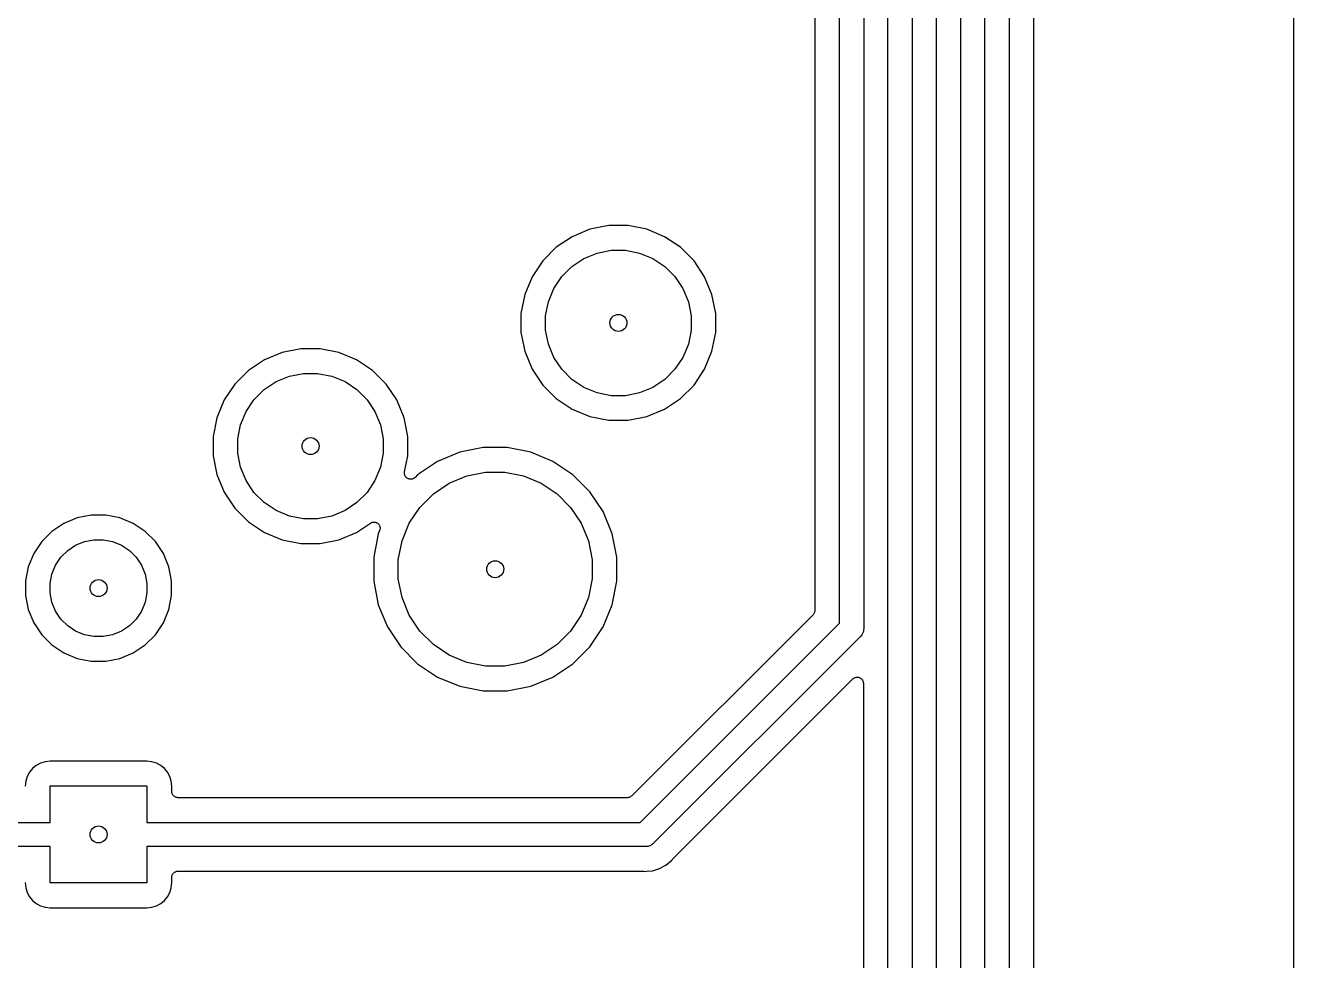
# Model space of a CAD drawing. Extents: x 1.5 to 15, y -8.3 to -3.1.
# Drawn here: x 13.957 to 14.986, y -5.693 to -4.933 of the extents above; entities that cross this region are included whole.
import ezdxf

# ---------------------------------------------------------------- set-up
doc = ezdxf.new("R2010")
doc.units = 0
doc.header["$MEASUREMENT"] = 0
doc.layers.add('BLACK', color=7, linetype='CONTINUOUS')

msp = doc.modelspace()

# ---------------------------------------------------------------- linework, layer by layer
at = {"layer": 'BLACK', "linetype": 'CONTINUOUS'}
for p, q in [((14.9864, -3.10502), (14.9864, -8.3374)), ((14.6176, -5.41846), (14.6176, -4.00491)), ((14.6373, -4.00851), (14.6373, -5.42206)), ((14.657, -5.95212), (14.657, -4.0246)), ((14.6767, -4.02819), (14.6767, -5.95572)), ((14.6964, -6.83972), (14.6964, -4.04403)), ((14.716, -4.04762), (14.716, -6.84332)), ((14.7357, -7.56088), (14.7357, -4.06034)), ((14.7554, -4.06393), (14.7554, -7.56448)), ((14.7754, -7.56325), (14.7754, -4.2102)), ((14.5976, -4.57969), (14.5976, -5.40811)), ((14.4303, -5.09565), (14.415, -5.09869)), ((14.4459, -5.09565), (14.4303, -5.09565)), ((14.4611, -5.09869), (14.4459, -5.09565)), ((14.4006, -5.10465), (14.3877, -5.1133)), ((14.415, -5.09869), (14.4006, -5.10465)), ((14.4755, -5.10465), (14.4611, -5.09869)), ((14.4885, -5.1133), (14.4755, -5.10465)), ((14.3877, -5.1133), (14.3767, -5.12431)), ((14.4101, -5.12237), (14.4209, -5.11792)), ((14.4209, -5.11792), (14.4323, -5.11565)), ((14.4323, -5.11565), (14.4439, -5.11565)), ((14.4439, -5.11565), (14.4553, -5.11792)), ((14.4553, -5.11792), (14.4661, -5.12237)), ((14.4995, -5.12431), (14.4885, -5.1133)), ((14.3767, -5.12431), (14.368, -5.13726)), ((14.4004, -5.12883), (14.4101, -5.12237)), ((14.4661, -5.12237), (14.4757, -5.12883)), ((14.5081, -5.13726), (14.4995, -5.12431)), ((14.368, -5.13726), (14.3621, -5.15165)), ((14.3858, -5.14673), (14.3922, -5.13706)), ((14.3922, -5.13706), (14.4004, -5.12883)), ((14.4757, -5.12883), (14.484, -5.13706)), ((14.484, -5.13706), (14.4904, -5.14673)), ((14.5141, -5.15165), (14.5081, -5.13726)), ((14.3813, -5.15748), (14.3858, -5.14673)), ((14.4904, -5.14673), (14.4949, -5.15748)), ((14.3621, -5.15165), (14.359, -5.16692)), ((14.379, -5.16889), (14.3813, -5.15748)), ((14.4949, -5.15748), (14.4971, -5.16889)), ((14.5171, -5.16692), (14.5141, -5.15165)), ((14.359, -5.16692), (14.359, -5.18249)), ((14.379, -5.18052), (14.379, -5.16889)), ((14.4971, -5.16889), (14.4971, -5.18052)), ((14.5171, -5.18249), (14.5171, -5.16692)), ((14.359, -5.18249), (14.3621, -5.19776)), ((14.3813, -5.19193), (14.379, -5.18052)), ((14.4971, -5.18052), (14.4949, -5.19193)), ((14.5141, -5.19776), (14.5171, -5.18249)), ((14.165, -5.19869), (14.1506, -5.20465)), ((14.1803, -5.19565), (14.165, -5.19869)), ((14.1959, -5.19565), (14.1803, -5.19565)), ((14.2111, -5.19869), (14.1959, -5.19565)), ((14.2255, -5.20465), (14.2111, -5.19869)), ((14.3621, -5.19776), (14.368, -5.21215)), ((14.3858, -5.20268), (14.3813, -5.19193)), ((14.4949, -5.19193), (14.4904, -5.20268)), ((14.5081, -5.21215), (14.5141, -5.19776)), ((14.1506, -5.20465), (14.1377, -5.2133)), ((14.2385, -5.2133), (14.2255, -5.20465)), ((14.3922, -5.21235), (14.3858, -5.20268)), ((14.4904, -5.20268), (14.484, -5.21235)), ((14.1377, -5.2133), (14.1267, -5.22431)), ((14.1601, -5.22237), (14.1709, -5.21792)), ((14.1709, -5.21792), (14.1823, -5.21565)), ((14.1823, -5.21565), (14.1939, -5.21565)), ((14.1939, -5.21565), (14.2053, -5.21792)), ((14.2053, -5.21792), (14.2161, -5.22237)), ((14.2495, -5.22431), (14.2385, -5.2133)), ((14.368, -5.21215), (14.3767, -5.2251)), ((14.4004, -5.22058), (14.3922, -5.21235)), ((14.4101, -5.22704), (14.4004, -5.22058)), ((14.4757, -5.22058), (14.4661, -5.22704)), ((14.484, -5.21235), (14.4757, -5.22058)), ((14.4995, -5.2251), (14.5081, -5.21215)), ((14.1267, -5.22431), (14.118, -5.23726)), ((14.1422, -5.23706), (14.1504, -5.22883)), ((14.1504, -5.22883), (14.1601, -5.22237)), ((14.2161, -5.22237), (14.2257, -5.22883)), ((14.2257, -5.22883), (14.234, -5.23706)), ((14.2581, -5.23726), (14.2495, -5.22431)), ((14.3767, -5.2251), (14.3877, -5.23611)), ((14.4209, -5.23149), (14.4101, -5.22704)), ((14.4323, -5.23376), (14.4209, -5.23149)), ((14.4553, -5.23149), (14.4439, -5.23376)), ((14.4661, -5.22704), (14.4553, -5.23149)), ((14.4885, -5.23611), (14.4995, -5.2251)), ((14.118, -5.23726), (14.1121, -5.25165)), ((14.1358, -5.24673), (14.1422, -5.23706)), ((14.234, -5.23706), (14.2404, -5.24673)), ((14.2641, -5.25165), (14.2581, -5.23726)), ((14.3877, -5.23611), (14.4006, -5.24476)), ((14.4439, -5.23376), (14.4323, -5.23376)), ((14.4755, -5.24476), (14.4885, -5.23611)), ((14.1121, -5.25165), (14.109, -5.26692)), ((14.1313, -5.25748), (14.1358, -5.24673)), ((14.2404, -5.24673), (14.2449, -5.25748)), ((14.2671, -5.26692), (14.2641, -5.25165)), ((14.4006, -5.24476), (14.415, -5.25072)), ((14.415, -5.25072), (14.4303, -5.25376)), ((14.4459, -5.25376), (14.4611, -5.25072)), ((14.4611, -5.25072), (14.4755, -5.24476)), ((14.129, -5.26889), (14.1313, -5.25748)), ((14.2449, -5.25748), (14.2471, -5.26889)), ((14.4303, -5.25376), (14.4459, -5.25376)), ((14.109, -5.26692), (14.109, -5.28249)), ((14.129, -5.28052), (14.129, -5.26889)), ((14.2471, -5.26889), (14.2471, -5.28052)), ((14.2671, -5.28249), (14.2671, -5.26692)), ((14.109, -5.28249), (14.1121, -5.29776)), ((14.1313, -5.29193), (14.129, -5.28052)), ((14.2471, -5.28052), (14.2449, -5.29193)), ((14.2645, -5.29568), (14.2671, -5.28249)), ((14.3093, -5.27976), (14.2913, -5.2872)), ((14.3284, -5.27596), (14.3093, -5.27976)), ((14.3478, -5.27596), (14.3284, -5.27596)), ((14.3669, -5.27976), (14.3478, -5.27596)), ((14.3849, -5.2872), (14.3669, -5.27976)), ((14.1358, -5.30268), (14.1313, -5.29193)), ((14.2449, -5.29193), (14.2404, -5.30268)), ((14.2913, -5.2872), (14.2751, -5.29801)), ((14.401, -5.29801), (14.3849, -5.2872)), ((14.1121, -5.29776), (14.118, -5.31215)), ((14.1422, -5.31235), (14.1358, -5.30268)), ((14.2404, -5.30268), (14.234, -5.31235)), ((14.2644, -5.29664), (14.2645, -5.29616)), ((14.2644, -5.29665), (14.2644, -5.29664)), ((14.2645, -5.29713), (14.2644, -5.29665)), ((14.2644, -5.29665), (14.2644, -5.29665)), ((14.2645, -5.29616), (14.2645, -5.29568)), ((14.2645, -5.29761), (14.2645, -5.29713)), ((14.2645, -5.29762), (14.2645, -5.29761)), ((14.2645, -5.29763), (14.2645, -5.29762)), ((14.2647, -5.29809), (14.2645, -5.29763)), ((14.2648, -5.29855), (14.2647, -5.29809)), ((14.2648, -5.29856), (14.2648, -5.29855)), ((14.2648, -5.29855), (14.2648, -5.29855)), ((14.265, -5.29899), (14.2648, -5.29856)), ((14.2653, -5.29941), (14.265, -5.29899)), ((14.2653, -5.29942), (14.2653, -5.29941)), ((14.2656, -5.29979), (14.2653, -5.29942)), ((14.2653, -5.29942), (14.2653, -5.29942)), ((14.2659, -5.30017), (14.2656, -5.29979)), ((14.2659, -5.30018), (14.2659, -5.30017)), ((14.2659, -5.30017), (14.2659, -5.30017)), ((14.2662, -5.30048), (14.2659, -5.30018)), ((14.2666, -5.30079), (14.2662, -5.30048)), ((14.2666, -5.3008), (14.2666, -5.30079)), ((14.2671, -5.30103), (14.2666, -5.3008)), ((14.2666, -5.3008), (14.2666, -5.3008)), ((14.2675, -5.30126), (14.2671, -5.30103)), ((14.2675, -5.30127), (14.2675, -5.30126)), ((14.2675, -5.30126), (14.2675, -5.30126)), ((14.268, -5.30141), (14.2675, -5.30127)), ((14.2684, -5.30155), (14.268, -5.30141)), ((14.2684, -5.30156), (14.2684, -5.30155)), ((14.2684, -5.30155), (14.2684, -5.30155)), ((14.2689, -5.30161), (14.2684, -5.30156)), ((14.2694, -5.30166), (14.2689, -5.30161)), ((14.2699, -5.30162), (14.2694, -5.30166)), ((14.2694, -5.30166), (14.2694, -5.30166)), ((14.2694, -5.30166), (14.2694, -5.30166)), ((14.2703, -5.30157), (14.2699, -5.30162)), ((14.2704, -5.30157), (14.2703, -5.30157)), ((14.2708, -5.30144), (14.2704, -5.30157)), ((14.2704, -5.30157), (14.2704, -5.30157)), ((14.2713, -5.3013), (14.2708, -5.30144)), ((14.2717, -5.30107), (14.2713, -5.3013)), ((14.2713, -5.3013), (14.2713, -5.3013)), ((14.2713, -5.3013), (14.2713, -5.3013)), ((14.2721, -5.30085), (14.2717, -5.30107)), ((14.2722, -5.30085), (14.2721, -5.30085)), ((14.2725, -5.30054), (14.2722, -5.30085)), ((14.2722, -5.30085), (14.2722, -5.30085)), ((14.2729, -5.30024), (14.2725, -5.30054)), ((14.273, -5.30019), (14.2729, -5.30023)), ((14.2729, -5.30023), (14.2729, -5.30023)), ((14.2729, -5.30023), (14.2729, -5.30023)), ((14.2729, -5.30023), (14.2729, -5.30024)), ((14.2751, -5.29801), (14.273, -5.30019)), ((14.3008, -5.30493), (14.3151, -5.29899)), ((14.3151, -5.29899), (14.3303, -5.29596)), ((14.3303, -5.29596), (14.3458, -5.29596)), ((14.3458, -5.29596), (14.3611, -5.29899)), ((14.3611, -5.29899), (14.3754, -5.30493)), ((14.4148, -5.31176), (14.401, -5.29801)), ((14.118, -5.31215), (14.1267, -5.3251)), ((14.1504, -5.32058), (14.1422, -5.31235)), ((14.234, -5.31235), (14.2257, -5.32058)), ((14.2769, -5.32451), (14.2879, -5.31354)), ((14.2879, -5.31354), (14.3008, -5.30493)), ((14.3754, -5.30493), (14.3883, -5.31354)), ((14.3883, -5.31354), (14.3993, -5.32451)), ((14.4256, -5.32793), (14.4148, -5.31176)), ((14.1601, -5.32704), (14.1504, -5.32058)), ((14.2257, -5.32058), (14.2161, -5.32704)), ((13.9986, -5.33297), (13.9878, -5.33745)), ((14.0101, -5.33069), (13.9986, -5.33297)), ((14.0218, -5.33069), (14.0101, -5.33069)), ((14.0333, -5.33297), (14.0218, -5.33069)), ((14.0441, -5.33745), (14.0333, -5.33297)), ((14.1267, -5.3251), (14.1377, -5.33611)), ((14.1709, -5.33149), (14.1601, -5.32704)), ((14.1823, -5.33376), (14.1709, -5.33149)), ((14.1939, -5.33376), (14.1823, -5.33376)), ((14.2053, -5.33149), (14.1939, -5.33376)), ((14.2161, -5.32704), (14.2053, -5.33149)), ((14.2683, -5.33741), (14.2769, -5.32451)), ((14.3993, -5.32451), (14.4079, -5.33741)), ((14.433, -5.3459), (14.4256, -5.32793)), ((13.9781, -5.34394), (13.9698, -5.35221)), ((13.9878, -5.33745), (13.9781, -5.34394)), ((14.0538, -5.34394), (14.0441, -5.33745)), ((14.0621, -5.35221), (14.0538, -5.34394)), ((14.1377, -5.33611), (14.1506, -5.34476)), ((14.1506, -5.34476), (14.165, -5.35072)), ((14.2111, -5.35072), (14.2255, -5.34476)), ((14.2255, -5.34476), (14.2368, -5.33722)), ((14.2368, -5.33722), (14.2369, -5.33718)), ((14.2369, -5.33718), (14.2373, -5.33695)), ((14.2369, -5.33718), (14.2369, -5.33718)), ((14.2369, -5.33718), (14.2369, -5.33718)), ((14.2369, -5.33718), (14.2369, -5.33718)), ((14.2373, -5.33695), (14.2377, -5.33673)), ((14.2377, -5.33673), (14.2378, -5.33673)), ((14.2378, -5.33673), (14.2382, -5.3366)), ((14.2378, -5.33673), (14.2378, -5.33673)), ((14.2382, -5.3366), (14.2387, -5.33646)), ((14.2387, -5.33646), (14.2392, -5.33642)), ((14.2387, -5.33646), (14.2387, -5.33646)), ((14.2387, -5.33646), (14.2387, -5.33646)), ((14.2392, -5.33642), (14.2397, -5.33637)), ((14.2397, -5.33637), (14.2397, -5.33637)), ((14.2397, -5.33637), (14.2397, -5.33637)), ((14.2397, -5.33637), (14.2402, -5.33643)), ((14.2402, -5.33643), (14.2406, -5.33648)), ((14.2406, -5.33648), (14.2406, -5.33648)), ((14.2406, -5.33648), (14.2406, -5.33648)), ((14.2406, -5.33648), (14.2411, -5.33663)), ((14.2411, -5.33663), (14.2416, -5.33677)), ((14.2416, -5.33677), (14.2416, -5.33677)), ((14.2416, -5.33677), (14.2416, -5.33677)), ((14.2416, -5.33677), (14.242, -5.33701)), ((14.242, -5.33701), (14.2424, -5.33723)), ((14.2424, -5.33723), (14.2424, -5.33724)), ((14.2424, -5.33724), (14.2424, -5.33724)), ((14.2424, -5.33724), (14.2428, -5.33755)), ((14.2428, -5.33755), (14.2432, -5.33786)), ((14.2442, -5.34329), (14.2431, -5.3459)), ((14.2432, -5.33786), (14.2432, -5.33786)), ((14.2432, -5.33786), (14.2432, -5.33787)), ((14.2432, -5.33787), (14.2435, -5.33824)), ((14.2435, -5.33824), (14.2438, -5.33861)), ((14.2438, -5.33861), (14.2438, -5.33862)), ((14.2438, -5.33862), (14.2438, -5.33862)), ((14.2438, -5.33862), (14.244, -5.33906)), ((14.244, -5.33906), (14.2442, -5.33948)), ((14.2442, -5.33948), (14.2442, -5.33948)), ((14.2442, -5.33948), (14.2442, -5.33949)), ((14.2442, -5.33949), (14.2444, -5.33996)), ((14.2444, -5.34283), (14.2442, -5.34329)), ((14.2444, -5.33996), (14.2445, -5.34041)), ((14.2445, -5.34237), (14.2444, -5.34283)), ((14.2445, -5.34041), (14.2445, -5.34042)), ((14.2445, -5.34042), (14.2445, -5.34042)), ((14.2445, -5.34042), (14.2446, -5.34092)), ((14.2446, -5.34188), (14.2445, -5.34235)), ((14.2445, -5.34235), (14.2445, -5.34236)), ((14.2445, -5.34236), (14.2445, -5.34237)), ((14.2446, -5.34092), (14.2446, -5.34138)), ((14.2446, -5.34138), (14.2446, -5.34139)), ((14.2446, -5.34139), (14.2446, -5.34139)), ((14.2446, -5.34139), (14.2446, -5.34188)), ((14.2624, -5.35174), (14.2683, -5.33741)), ((14.4079, -5.33741), (14.4138, -5.35174)), ((13.9698, -5.35221), (13.9634, -5.36194)), ((13.9909, -5.35948), (13.9973, -5.35517)), ((13.9973, -5.35517), (14.0045, -5.3522)), ((14.0045, -5.3522), (14.0121, -5.35069)), ((14.0121, -5.35069), (14.0198, -5.35069)), ((14.0198, -5.35069), (14.0274, -5.3522)), ((14.0274, -5.3522), (14.0346, -5.35517)), ((14.0346, -5.35517), (14.0411, -5.35948)), ((14.0686, -5.36194), (14.0621, -5.35221)), ((14.165, -5.35072), (14.1803, -5.35376)), ((14.1803, -5.35376), (14.1959, -5.35376)), ((14.1959, -5.35376), (14.2111, -5.35072)), ((14.2431, -5.3459), (14.2394, -5.36498)), ((14.2594, -5.36695), (14.2624, -5.35174)), ((14.4138, -5.35174), (14.4168, -5.36695)), ((14.4368, -5.36498), (14.433, -5.3459)), ((13.9634, -5.36194), (13.9589, -5.37274)), ((13.9811, -5.37141), (13.9854, -5.36496)), ((13.9854, -5.36496), (13.9909, -5.35948)), ((14.0411, -5.35948), (14.0465, -5.36496)), ((14.0465, -5.36496), (14.0509, -5.37141)), ((14.0731, -5.37274), (14.0686, -5.36194)), ((14.2394, -5.36498), (14.2394, -5.38443)), ((14.4368, -5.38443), (14.4368, -5.36498)), ((13.9589, -5.37274), (13.9566, -5.38421)), ((13.9781, -5.37858), (13.9811, -5.37141)), ((14.0509, -5.37141), (14.0538, -5.37858)), ((14.0753, -5.38421), (14.0731, -5.37274)), ((14.2594, -5.38246), (14.2594, -5.36695)), ((14.4168, -5.36695), (14.4168, -5.38246)), ((13.9566, -5.38421), (13.9566, -5.39591)), ((13.9766, -5.38618), (13.9781, -5.37858)), ((14.0538, -5.37858), (14.0553, -5.38618)), ((14.0753, -5.39591), (14.0753, -5.38421)), ((14.2394, -5.38443), (14.2431, -5.40351)), ((14.2624, -5.39767), (14.2594, -5.38246)), ((14.4168, -5.38246), (14.4138, -5.39767)), ((14.433, -5.40351), (14.4368, -5.38443)), ((13.9566, -5.39591), (13.9589, -5.40738)), ((13.9766, -5.39394), (13.9766, -5.38618)), ((13.9781, -5.40154), (13.9766, -5.39394)), ((14.0553, -5.39394), (14.0538, -5.40154)), ((14.0553, -5.38618), (14.0553, -5.39394)), ((14.0731, -5.40738), (14.0753, -5.39591)), ((13.9811, -5.40871), (13.9781, -5.40154)), ((14.0538, -5.40154), (14.0509, -5.40871)), ((14.2431, -5.40351), (14.2506, -5.42148)), ((14.2683, -5.412), (14.2624, -5.39767)), ((14.4138, -5.39767), (14.4079, -5.412)), ((14.4256, -5.42148), (14.433, -5.40351)), ((13.9589, -5.40738), (13.9634, -5.41818)), ((13.9854, -5.41516), (13.9811, -5.40871)), ((13.9909, -5.42064), (13.9854, -5.41516)), ((14.0465, -5.41516), (14.0411, -5.42064)), ((14.0509, -5.40871), (14.0465, -5.41516)), ((14.0686, -5.41818), (14.0731, -5.40738)), ((14.2769, -5.4249), (14.2683, -5.412)), ((14.4079, -5.412), (14.3993, -5.4249)), ((14.5962, -5.41164), (14.449, -5.55875)), ((14.5964, -5.41129), (14.5962, -5.41164)), ((14.5967, -5.41093), (14.5964, -5.41129)), ((14.5968, -5.41091), (14.5967, -5.41093)), ((14.597, -5.41048), (14.5968, -5.41089)), ((14.5968, -5.41089), (14.5968, -5.41091)), ((14.5972, -5.41008), (14.597, -5.41048)), ((14.5974, -5.40959), (14.5972, -5.41003)), ((14.5972, -5.41003), (14.5972, -5.41005)), ((14.5972, -5.41005), (14.5972, -5.41008)), ((14.5975, -5.40915), (14.5974, -5.40959)), ((14.5976, -5.40864), (14.5975, -5.4091)), ((14.5975, -5.4091), (14.5975, -5.40912)), ((14.5975, -5.40912), (14.5975, -5.40915)), ((14.5976, -5.40811), (14.5976, -5.40813)), ((14.5976, -5.40813), (14.5976, -5.40813)), ((14.5976, -5.40813), (14.5976, -5.40813)), ((14.5976, -5.40813), (14.5976, -5.40818)), ((14.5976, -5.40818), (14.5976, -5.40864)), ((13.9634, -5.41818), (13.9698, -5.42791)), ((13.9973, -5.42495), (13.9909, -5.42064)), ((14.0045, -5.42792), (13.9973, -5.42495)), ((14.0346, -5.42495), (14.0274, -5.42792)), ((14.0411, -5.42064), (14.0346, -5.42495)), ((14.0621, -5.42791), (14.0686, -5.41818)), ((14.2506, -5.42148), (14.2614, -5.43765)), ((14.2879, -5.43587), (14.2769, -5.4249)), ((14.3993, -5.4249), (14.3883, -5.43587)), ((14.4148, -5.43765), (14.4256, -5.42148)), ((14.4559, -5.58022), (14.6176, -5.41846)), ((14.6366, -5.42633), (14.6357, -5.42804)), ((14.637, -5.42516), (14.6366, -5.42633)), ((14.6372, -5.42447), (14.637, -5.42516)), ((14.6373, -5.42254), (14.6372, -5.42447)), ((14.6373, -5.42206), (14.6373, -5.42254)), ((13.9698, -5.42791), (13.9781, -5.43617)), ((13.9781, -5.43617), (13.9878, -5.44267)), ((14.0121, -5.42943), (14.0045, -5.42792)), ((14.0198, -5.42943), (14.0121, -5.42943)), ((14.0274, -5.42792), (14.0198, -5.42943)), ((14.0441, -5.44267), (14.0538, -5.43617)), ((14.0538, -5.43617), (14.0621, -5.42791)), ((14.3008, -5.44448), (14.2879, -5.43587)), ((14.3883, -5.43587), (14.3754, -5.44448)), ((14.6341, -5.42984), (14.4672, -5.59668)), ((14.6345, -5.42953), (14.6341, -5.42984)), ((14.6357, -5.42804), (14.6345, -5.42953)), ((13.9878, -5.44267), (13.9986, -5.44715)), ((13.9986, -5.44715), (14.0101, -5.44943)), ((14.0218, -5.44943), (14.0333, -5.44715)), ((14.0333, -5.44715), (14.0441, -5.44267)), ((14.2614, -5.43765), (14.2751, -5.4514)), ((14.3151, -5.45042), (14.3008, -5.44448)), ((14.3754, -5.44448), (14.3611, -5.45042)), ((14.401, -5.4514), (14.4148, -5.43765)), ((14.0101, -5.44943), (14.0218, -5.44943)), ((14.2751, -5.4514), (14.2913, -5.46221)), ((14.3303, -5.45344), (14.3151, -5.45042)), ((14.3458, -5.45344), (14.3303, -5.45344)), ((14.3611, -5.45042), (14.3458, -5.45344)), ((14.3849, -5.46221), (14.401, -5.4514)), ((14.2913, -5.46221), (14.3093, -5.46965)), ((14.3669, -5.46965), (14.3849, -5.46221)), ((14.4823, -5.60995), (14.6285, -5.46375)), ((14.6285, -5.4637), (14.6289, -5.4634)), ((14.6285, -5.46371), (14.6285, -5.4637)), ((14.6285, -5.46372), (14.6285, -5.46371)), ((14.6285, -5.46375), (14.6285, -5.46372)), ((14.6285, -5.46372), (14.6285, -5.46372)), ((14.6289, -5.4634), (14.6292, -5.4631)), ((14.6292, -5.4631), (14.6293, -5.4631)), ((14.6293, -5.46309), (14.6297, -5.46287)), ((14.6293, -5.4631), (14.6293, -5.46309)), ((14.6297, -5.46287), (14.6301, -5.46265)), ((14.6301, -5.46265), (14.6306, -5.46251)), ((14.6301, -5.46265), (14.6301, -5.46265)), ((14.6301, -5.46265), (14.6301, -5.46265)), ((14.6306, -5.46251), (14.6311, -5.46238)), ((14.6311, -5.46237), (14.6315, -5.46233)), ((14.6311, -5.46238), (14.6311, -5.46237)), ((14.6311, -5.46238), (14.6311, -5.46238)), ((14.6315, -5.46233), (14.632, -5.46229)), ((14.632, -5.46229), (14.632, -5.46229)), ((14.632, -5.46229), (14.632, -5.46229)), ((14.632, -5.46229), (14.6325, -5.46234)), ((14.6325, -5.46234), (14.633, -5.46239)), ((14.633, -5.46239), (14.633, -5.46239)), ((14.633, -5.46239), (14.633, -5.46239)), ((14.633, -5.46239), (14.6335, -5.46254)), ((14.6335, -5.46254), (14.6339, -5.46268)), ((14.6339, -5.46268), (14.6339, -5.46268)), ((14.6339, -5.46268), (14.6339, -5.46268)), ((14.6339, -5.46268), (14.6344, -5.46291)), ((14.6344, -5.46291), (14.6348, -5.46314)), ((14.6348, -5.46314), (14.6348, -5.46315)), ((14.6348, -5.46315), (14.6348, -5.46315)), ((14.6348, -5.46315), (14.6352, -5.46346)), ((14.6352, -5.46346), (14.6355, -5.46376)), ((14.6355, -5.46376), (14.6355, -5.46377)), ((14.6355, -5.46377), (14.6355, -5.46378)), ((14.6355, -5.46378), (14.6359, -5.46415)), ((14.6359, -5.46415), (14.6362, -5.46452)), ((14.6362, -5.46452), (14.6362, -5.46453)), ((14.6362, -5.46453), (14.6362, -5.46454)), ((14.6362, -5.46454), (14.6364, -5.46497)), ((14.6364, -5.46497), (14.6366, -5.46538)), ((14.6366, -5.46538), (14.6366, -5.46539)), ((14.6366, -5.46539), (14.6366, -5.4654)), ((14.6366, -5.4654), (14.6368, -5.46587)), ((14.6368, -5.46587), (14.6369, -5.46632)), ((14.6369, -5.46632), (14.6369, -5.46632)), ((14.6369, -5.46632), (14.6369, -5.46633)), ((14.6369, -5.46633), (14.6369, -5.46681)), ((14.6369, -5.46681), (14.637, -5.46729)), ((14.637, -5.46729), (14.637, -5.94177)), ((14.3093, -5.46965), (14.3284, -5.47344)), ((14.3284, -5.47344), (14.3478, -5.47344)), ((14.3478, -5.47344), (14.3669, -5.46965)), ((13.9599, -5.53952), (13.958, -5.543)), ((13.9624, -5.53648), (13.9599, -5.53952)), ((13.9654, -5.53398), (13.9624, -5.53648)), ((13.9689, -5.53212), (13.9654, -5.53398)), ((13.9727, -5.53098), (13.9689, -5.53212)), ((13.9768, -5.53057), (13.9727, -5.53098)), ((14.0551, -5.53057), (13.9768, -5.53057)), ((14.0593, -5.53098), (14.0551, -5.53057)), ((14.063, -5.53212), (14.0593, -5.53098)), ((14.0665, -5.53398), (14.063, -5.53212)), ((14.0695, -5.53648), (14.0665, -5.53398)), ((14.072, -5.53952), (14.0695, -5.53648)), ((14.0739, -5.543), (14.072, -5.53952)), ((13.9569, -5.54677), (13.9565, -5.55093)), ((13.958, -5.543), (13.9569, -5.54677)), ((13.9766, -5.58022), (13.9766, -5.55069)), ((13.9766, -5.55069), (14.0553, -5.55069)), ((14.0553, -5.55069), (14.0553, -5.58022)), ((14.075, -5.54677), (14.0739, -5.543)), ((14.0755, -5.55093), (14.075, -5.54677)), ((14.0755, -5.55522), (14.0755, -5.55093)), ((14.0755, -5.55569), (14.0755, -5.55522)), ((14.0755, -5.55615), (14.0755, -5.55569)), ((14.0755, -5.55617), (14.0755, -5.55615)), ((14.0756, -5.55619), (14.0755, -5.55617)), ((14.0757, -5.55664), (14.0756, -5.55619)), ((14.0758, -5.55709), (14.0757, -5.55664)), ((14.0758, -5.55711), (14.0758, -5.55709)), ((14.0758, -5.55712), (14.0758, -5.55711)), ((14.0761, -5.55754), (14.0758, -5.55712)), ((14.0763, -5.55795), (14.0761, -5.55754)), ((14.0763, -5.55797), (14.0763, -5.55795)), ((14.0763, -5.55798), (14.0763, -5.55797)), ((14.0766, -5.55835), (14.0763, -5.55798)), ((14.0769, -5.55871), (14.0766, -5.55835)), ((14.0769, -5.55873), (14.0769, -5.55871)), ((14.0769, -5.55874), (14.0769, -5.55873)), ((14.0773, -5.55904), (14.0769, -5.55874)), ((14.0776, -5.55934), (14.0773, -5.55904)), ((14.0776, -5.55935), (14.0776, -5.55934)), ((14.0777, -5.55936), (14.0776, -5.55935)), ((14.0781, -5.55959), (14.0777, -5.55936)), ((14.0785, -5.55981), (14.0781, -5.55959)), ((14.0785, -5.55982), (14.0785, -5.55981)), ((14.0785, -5.55983), (14.0785, -5.55982)), ((14.079, -5.55996), (14.0785, -5.55983)), ((14.0794, -5.56011), (14.079, -5.55996)), ((14.0795, -5.56011), (14.0794, -5.56011)), ((14.0794, -5.56011), (14.0794, -5.56011)), ((14.0799, -5.56016), (14.0795, -5.56011)), ((14.0804, -5.56022), (14.0799, -5.56016)), ((14.0805, -5.56022), (14.0804, -5.56022)), ((14.0804, -5.56022), (14.0804, -5.56022)), ((14.0804, -5.56022), (14.0804, -5.56022)), ((14.0804, -5.56022), (14.0804, -5.56022)), ((14.4455, -5.56022), (14.0805, -5.56022)), ((14.446, -5.56017), (14.4455, -5.56022)), ((14.4464, -5.56013), (14.446, -5.56017)), ((14.4465, -5.56012), (14.4464, -5.56013)), ((14.4469, -5.55999), (14.4465, -5.56012)), ((14.4465, -5.56012), (14.4465, -5.56012)), ((14.4474, -5.55986), (14.4469, -5.55999)), ((14.4478, -5.55962), (14.4474, -5.55984)), ((14.4474, -5.55984), (14.4474, -5.55985)), ((14.4474, -5.55985), (14.4474, -5.55986)), ((14.4482, -5.55941), (14.4478, -5.55962)), ((14.4483, -5.55939), (14.4482, -5.55941)), ((14.4486, -5.55909), (14.4483, -5.55938)), ((14.4483, -5.55938), (14.4483, -5.55939)), ((14.449, -5.5588), (14.4486, -5.55909)), ((14.449, -5.55875), (14.449, -5.55876)), ((14.449, -5.55876), (14.449, -5.55876)), ((14.449, -5.55876), (14.449, -5.55876)), ((14.449, -5.55876), (14.449, -5.5588)), ((13.3053, -5.58022), (13.9766, -5.58022)), ((14.0553, -5.58022), (14.4559, -5.58022)), ((13.9766, -5.5999), (13.3053, -5.5999)), ((13.9766, -5.62943), (13.9766, -5.5999)), ((14.4595, -5.5999), (14.0553, -5.5999)), ((14.0553, -5.5999), (14.0553, -5.62943)), ((14.4599, -5.59995), (14.4595, -5.5999)), ((14.4619, -5.59976), (14.4599, -5.59995)), ((14.4637, -5.5992), (14.4619, -5.59976)), ((14.4654, -5.59828), (14.4637, -5.5992)), ((14.4669, -5.59705), (14.4654, -5.59828)), ((14.4672, -5.59668), (14.4669, -5.59705)), ((14.4766, -5.61499), (14.4811, -5.61126)), ((14.4811, -5.61126), (14.4819, -5.61031)), ((14.4819, -5.61031), (14.482, -5.61026)), ((14.482, -5.61026), (14.4821, -5.61011)), ((14.4821, -5.61011), (14.4823, -5.60995)), ((14.0757, -5.62341), (14.0758, -5.62296)), ((14.0758, -5.62296), (14.0759, -5.62295)), ((14.0759, -5.62293), (14.0761, -5.62252)), ((14.0759, -5.62295), (14.0759, -5.62293)), ((14.0761, -5.62252), (14.0763, -5.62211)), ((14.0763, -5.62208), (14.0766, -5.62172)), ((14.0763, -5.62209), (14.0763, -5.62208)), ((14.0763, -5.62211), (14.0763, -5.62209)), ((14.0766, -5.62172), (14.0769, -5.62135)), ((14.0769, -5.62134), (14.077, -5.62133)), ((14.0769, -5.62135), (14.0769, -5.62134)), ((14.077, -5.62133), (14.0773, -5.62103)), ((14.0773, -5.62103), (14.0777, -5.62074)), ((14.0777, -5.62072), (14.0781, -5.6205)), ((14.0777, -5.62073), (14.0777, -5.62072)), ((14.0777, -5.62074), (14.0777, -5.62073)), ((14.0781, -5.6205), (14.0786, -5.62028)), ((14.0786, -5.62027), (14.079, -5.62013)), ((14.0786, -5.62028), (14.0786, -5.62027)), ((14.0786, -5.62027), (14.0786, -5.62027)), ((14.079, -5.62013), (14.0795, -5.62)), ((14.0795, -5.61999), (14.08, -5.61995)), ((14.0795, -5.62), (14.0795, -5.61999)), ((14.0795, -5.62), (14.0795, -5.62)), ((14.08, -5.61995), (14.0805, -5.6199)), ((14.0805, -5.6199), (14.4582, -5.6199)), ((14.4582, -5.6199), (14.4583, -5.6199)), ((14.4583, -5.6199), (14.4585, -5.61993)), ((14.4585, -5.61993), (14.4587, -5.61993)), ((14.4587, -5.61993), (14.4599, -5.62005)), ((14.4599, -5.62005), (14.4612, -5.61993)), ((14.4612, -5.61992), (14.4658, -5.61947)), ((14.4612, -5.61993), (14.4612, -5.61992)), ((14.4658, -5.61947), (14.4714, -5.61776)), ((14.4714, -5.61776), (14.4766, -5.61499)), ((13.9565, -5.62918), (13.9569, -5.63335)), ((14.0553, -5.62943), (13.9766, -5.62943)), ((14.075, -5.63335), (14.0755, -5.62918)), ((14.0755, -5.62436), (14.0756, -5.6239)), ((14.0755, -5.62483), (14.0755, -5.62436)), ((14.0755, -5.62487), (14.0755, -5.62483)), ((14.0755, -5.6249), (14.0755, -5.62487)), ((14.0755, -5.62487), (14.0755, -5.62487)), ((14.0755, -5.62487), (14.0755, -5.62487)), ((14.0755, -5.62918), (14.0755, -5.6249)), ((14.0756, -5.62386), (14.0757, -5.62341)), ((14.0756, -5.62388), (14.0756, -5.62386)), ((14.0756, -5.6239), (14.0756, -5.62388)), ((13.9569, -5.63335), (13.958, -5.63712)), ((13.958, -5.63712), (13.9599, -5.64059)), ((13.9599, -5.64059), (13.9624, -5.64364)), ((14.0695, -5.64364), (14.072, -5.64059)), ((14.072, -5.64059), (14.0739, -5.63712)), ((14.0739, -5.63712), (14.075, -5.63335)), ((13.9624, -5.64364), (13.9654, -5.64614)), ((13.9654, -5.64614), (13.9689, -5.648)), ((13.9689, -5.648), (13.9727, -5.64914)), ((13.9727, -5.64914), (13.9768, -5.64955)), ((13.9768, -5.64955), (14.0551, -5.64955)), ((14.0551, -5.64955), (14.0593, -5.64914)), ((14.0593, -5.64914), (14.063, -5.648)), ((14.063, -5.648), (14.0665, -5.64614)), ((14.0665, -5.64614), (14.0695, -5.64364))]:
    msp.add_line(p, q, dxfattribs=at)
at = {"layer": 'BLACK'}
for centre in [(14.4381, -5.1747), (14.1881, -5.2747), (14.3381, -5.3747), (14.016, -5.39006), (14.016, -5.59006)]:
    msp.add_circle(centre, 0.00689, dxfattribs=at)

doc.saveas('drawing.dxf')
